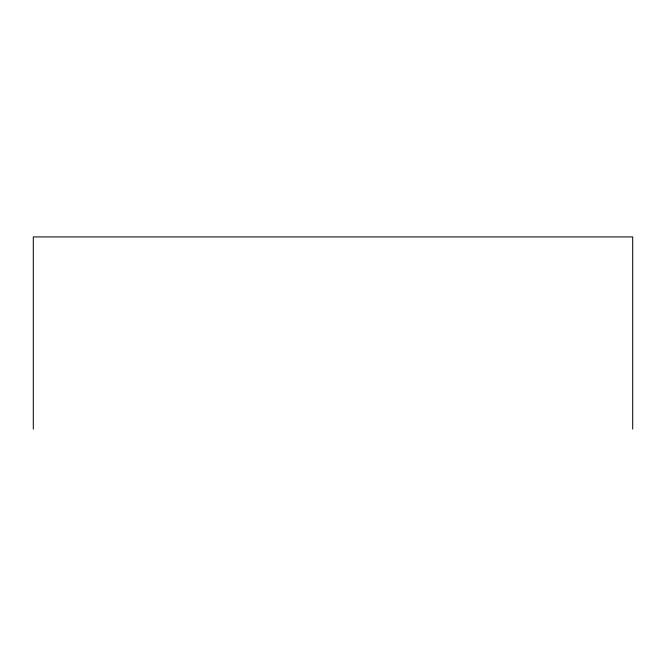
<?xml version="1.0" encoding="UTF-8"?>
<svg xmlns="http://www.w3.org/2000/svg" width="666" height="666" viewBox="0 0 666 666"><rect width="100%" height="100%" fill="white"/><g stroke="black" fill="none" stroke-linecap="round" stroke-linejoin="round"><path stroke-width="1" d="M632.7 429.079L632.7 236.921L33.3 236.921L33.3 429.079"/></g></svg>
